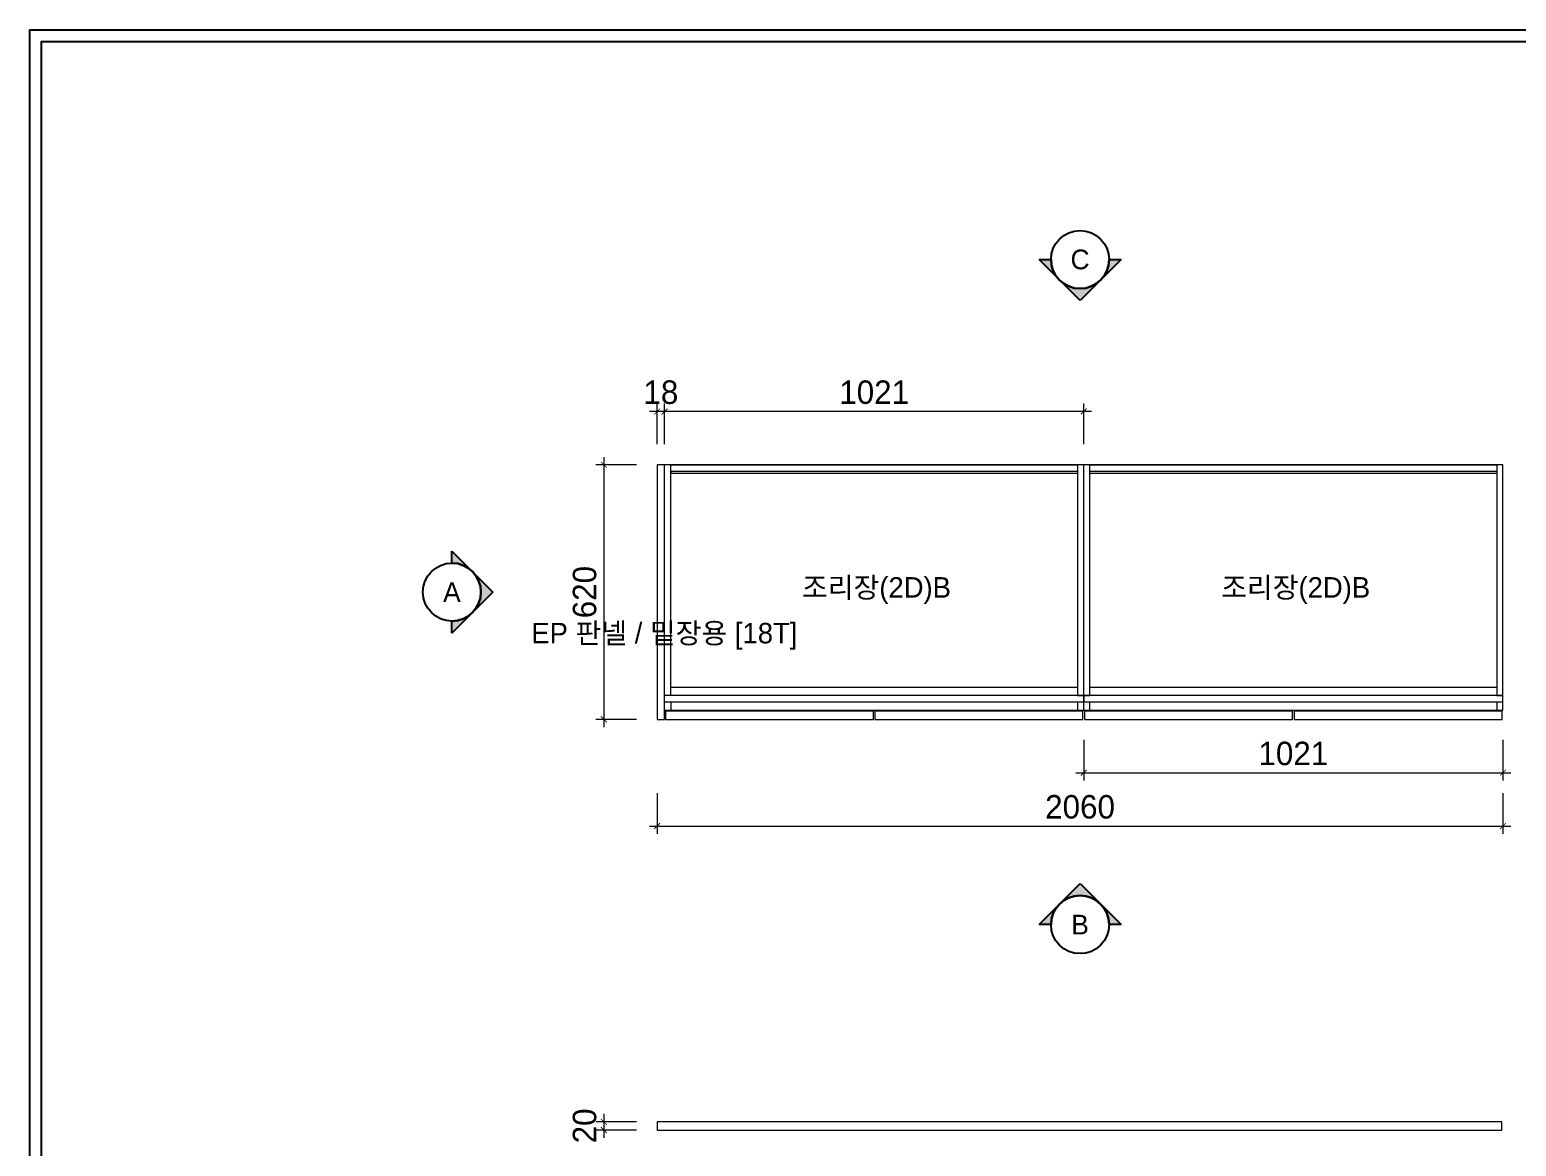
# Model space of a CAD drawing. Header units: millimetres. Extents: x 0 to 21340, y -8338 to -1370.
# Drawn here: x 0 to 3621, y -5657 to -2937 of the extents above; entities that cross this region are included whole.
import ezdxf

# ---------------------------------------------------------------- set-up
doc = ezdxf.new("R2010")
doc.units = ezdxf.units.MM
for name, color, linetype in [('CAD_  Default', 7, 'Continuous'), ('SH-尺寸标注', 32, 'Continuous'), ('SH-符号标注', 1, 'Continuous'), ('图框', 4, 'Continuous')]:
    doc.layers.add(name, color=color, linetype=linetype)
doc.layers.add('DS-定制柜体', color=4, linetype='Continuous', lineweight=13)
doc.layers.add('SH-文字标注', color=2, linetype='Continuous', lineweight=13)
doc.styles.get("Standard").update_dxf_attribs({"font": 'GothicA1-Regular.ttf'})
doc.styles.add('T_7_Arial', font='', dxfattribs={"height": 62.5})
doc.styles.get('T_7_Arial').set_extended_font_data('Gothic A1')
doc.dimstyles.new('D_8_1.4', dxfattribs={"dimtxt": 57.14286, "dimasz": 14.285715, "dimexe": 19.04762, "dimexo": 0, "dimgap": 0, "dimtad": 1, "dimdec": 0, "dimzin": 1, "dimdsep": 46, "dimtxsty": 'Standard', "dimblk": 'ARCHTICK', "dimcen": 0.09, "dimdle": 19.04762, "dimclrd": 32, "dimclre": 32, "dimclrt": 2, "dimadec": 0, "dimazin": 0, "dimtfac": 1, "dimtdec": 4, "dimtix": 1, "dimtmove": 2, "dimatfit": 3, "dimfxl": 80.000002, "dimfxlon": 1, "dimtolj": 1, "dimtzin": 0, "dimlwd": 9, "dimlwe": 9, "dimarcsym": 0})

# ---------------------------------------------------------------- blocks, each defined once
blk = doc.blocks.new('_Frame5385020')
at = {"layer": 'CAD_  Default', "color": 255, "linetype": 'Continuous', "flags": 128}
for points in [[(35.413, 0.17), (35.413, -22.83), (0.802, -22.83), (0.802, 0.17), (35.413, 0.17)], [(0.927, -22.705), (0.927, 0.045), (31.913, 0.045), (31.913, -22.705), (0.927, -22.705)]]:
    blk.add_lwpolyline(points, dxfattribs=at)
blk = doc.blocks.new('_ArchTick')
at = {"color": 0, "linetype": 'ByBlock', "const_width": 0.15}
blk.add_lwpolyline([(-0.5, -0.5), (0.5, 0.5)], dxfattribs=at)
blk = doc.blocks.new('*D60')
at = {"layer": 'Defpoints', "color": 0}
for p in [(1528.3, -4796.9), (3588.3, -4796.9), (3588.3, -4876.9)]:
    blk.add_point(p, dxfattribs=at)
at = {"layer": 'SH-尺寸标注', "color": 32, "linetype": 'Continuous', "lineweight": 9}
for p, q in [((1528.3, -4796.9), (1528.3, -4895.9)), ((3588.3, -4796.9), (3588.3, -4895.9)), ((1509.2, -4876.9), (3607.3, -4876.9))]:
    blk.add_line(p, q, dxfattribs=at)
at = {"layer": 'SH-尺寸标注', "color": 32, "lineweight": 9, "xscale": 14.28571493455343, "yscale": 14.28571493455343, "zscale": 14.28571493455343, "rotation": 180}
blk.add_blockref('_ArchTick', (1528.3, -4876.9), dxfattribs=at)
at = {"layer": 'SH-尺寸标注', "color": 32, "lineweight": 9, "xscale": 14.28571493455343, "yscale": 14.28571493455343, "zscale": 14.28571493455343}
blk.add_blockref('_ArchTick', (3588.3, -4876.9), dxfattribs=at)
at = {"layer": 'SH-尺寸标注', "color": 2, "insert": (2558.3, -4830.3), "char_height": 57.14, "attachment_point": 5}
blk.add_mtext('\\A1;2060', dxfattribs=at)
blk = doc.blocks.new('*D59')
at = {"layer": 'Defpoints', "color": 0}
for p in [(1478.3, -3996.9), (1398.3, -4616.9), (1478.3, -4616.9)]:
    blk.add_point(p, dxfattribs=at)
at = {"layer": 'SH-尺寸标注', "color": 32, "linetype": 'Continuous', "lineweight": 9}
for p, q in [((1398.3, -3977.9), (1398.3, -4635.9)), ((1478.3, -3996.9), (1379.2, -3996.9)), ((1478.3, -4616.9), (1379.2, -4616.9))]:
    blk.add_line(p, q, dxfattribs=at)
at = {"layer": 'SH-尺寸标注', "color": 32, "lineweight": 9, "xscale": 14.28571493455343, "yscale": 14.28571493455343, "zscale": 14.28571493455343}
for p, rotation in [((1398.3, -3996.9), 90), ((1398.3, -4616.9), 270)]:
    blk.add_blockref('_ArchTick', p, dxfattribs=dict(at, rotation=rotation))
at = {"layer": 'SH-尺寸标注', "color": 2, "insert": (1351.7, -4306.9), "char_height": 57.14, "attachment_point": 5, "rotation": 90}
blk.add_mtext('\\A1;620', dxfattribs=at)
blk = doc.blocks.new('*D58')
at = {"layer": 'Defpoints', "color": 0}
for p in [(1546.3, -3866.9), (1546.3, -3946.9), (2567.3, -3946.9)]:
    blk.add_point(p, dxfattribs=at)
at = {"layer": 'SH-尺寸标注', "color": 32, "linetype": 'Continuous', "lineweight": 9}
for p, q in [((2586.3, -3866.9), (1527.2, -3866.9)), ((1546.3, -3946.9), (1546.3, -3847.9)), ((2567.3, -3946.9), (2567.3, -3847.9))]:
    blk.add_line(p, q, dxfattribs=at)
at = {"layer": 'SH-尺寸标注', "color": 32, "lineweight": 9, "xscale": 14.28571493455343, "yscale": 14.28571493455343, "zscale": 14.28571493455343, "rotation": 180}
blk.add_blockref('_ArchTick', (1546.3, -3866.9), dxfattribs=at)
at = {"layer": 'SH-尺寸标注', "color": 32, "lineweight": 9, "xscale": 14.28571493455343, "yscale": 14.28571493455343, "zscale": 14.28571493455343}
blk.add_blockref('_ArchTick', (2567.3, -3866.9), dxfattribs=at)
at = {"layer": 'SH-尺寸标注', "color": 2, "insert": (2056.8, -3820.3), "char_height": 57.14, "attachment_point": 5}
blk.add_mtext('\\A1;1021', dxfattribs=at)
blk = doc.blocks.new('*D57')
at = {"layer": 'Defpoints', "color": 0}
for p in [(2567.3, -4666.9), (3588.3, -4666.9), (3588.3, -4746.9)]:
    blk.add_point(p, dxfattribs=at)
at = {"layer": 'SH-尺寸标注', "color": 32, "linetype": 'Continuous', "lineweight": 9}
for p, q in [((2567.3, -4666.9), (2567.3, -4765.9)), ((3588.3, -4666.9), (3588.3, -4765.9)), ((2548.2, -4746.9), (3607.3, -4746.9))]:
    blk.add_line(p, q, dxfattribs=at)
at = {"layer": 'SH-尺寸标注', "color": 32, "lineweight": 9, "xscale": 14.28571493455343, "yscale": 14.28571493455343, "zscale": 14.28571493455343, "rotation": 180}
blk.add_blockref('_ArchTick', (2567.3, -4746.9), dxfattribs=at)
at = {"layer": 'SH-尺寸标注', "color": 32, "lineweight": 9, "xscale": 14.28571493455343, "yscale": 14.28571493455343, "zscale": 14.28571493455343}
blk.add_blockref('_ArchTick', (3588.3, -4746.9), dxfattribs=at)
at = {"layer": 'SH-尺寸标注', "color": 2, "insert": (3077.8, -4700.3), "char_height": 57.14, "attachment_point": 5}
blk.add_mtext('\\A1;1021', dxfattribs=at)
blk = doc.blocks.new('*D56')
at = {"layer": 'Defpoints', "color": 0}
for p in [(1528.3, -3866.9), (1528.3, -3946.9), (1546.3, -3946.9)]:
    blk.add_point(p, dxfattribs=at)
at = {"layer": 'SH-尺寸标注', "color": 32, "linetype": 'Continuous', "lineweight": 9}
for p, q in [((1565.3, -3866.9), (1509.2, -3866.9)), ((1528.3, -3946.9), (1528.3, -3847.9)), ((1546.3, -3946.9), (1546.3, -3847.9))]:
    blk.add_line(p, q, dxfattribs=at)
at = {"layer": 'SH-尺寸标注', "color": 32, "lineweight": 9, "xscale": 14.28571493455343, "yscale": 14.28571493455343, "zscale": 14.28571493455343, "rotation": 180}
blk.add_blockref('_ArchTick', (1528.3, -3866.9), dxfattribs=at)
at = {"layer": 'SH-尺寸标注', "color": 32, "lineweight": 9, "xscale": 14.28571493455343, "yscale": 14.28571493455343, "zscale": 14.28571493455343}
blk.add_blockref('_ArchTick', (1546.3, -3866.9), dxfattribs=at)
at = {"layer": 'SH-尺寸标注', "color": 2, "insert": (1537.3, -3820.3), "char_height": 57.14, "attachment_point": 5}
blk.add_mtext('\\A1;18', dxfattribs=at)
blk = doc.blocks.new('*D44')
at = {"layer": 'Defpoints', "color": 0}
for p in [(1478.3, -5597.2), (1398.3, -5617.2), (1478.3, -5617.2)]:
    blk.add_point(p, dxfattribs=at)
at = {"layer": 'SH-尺寸标注', "color": 32, "linetype": 'Continuous', "lineweight": 9}
for p, q in [((1478.3, -5597.2), (1379.3, -5597.2)), ((1398.3, -5578.2), (1398.3, -5636.3)), ((1478.3, -5617.2), (1379.3, -5617.2))]:
    blk.add_line(p, q, dxfattribs=at)
at = {"layer": 'SH-尺寸标注', "color": 32, "lineweight": 9, "xscale": 14.28571493455343, "yscale": 14.28571493455343, "zscale": 14.28571493455343}
for p, rotation in [((1398.3, -5597.2), 90), ((1398.3, -5617.2), 270)]:
    blk.add_blockref('_ArchTick', p, dxfattribs=dict(at, rotation=rotation))
at = {"layer": 'SH-尺寸标注', "color": 2, "insert": (1351.7, -5607.2), "char_height": 57.14, "attachment_point": 5, "rotation": 90}
blk.add_mtext('\\A1;20', dxfattribs=at)

msp = doc.modelspace()

# ---------------------------------------------------------------- hatches: boundary and pattern name
at = {"layer": 'SH-符号标注'}
h = msp.add_hatch(color=2, dxfattribs=at)
edge = h.paths.add_edge_path(flags=0)
edge.add_line((2658.3, -3496.9), (2558.3, -3596.9))
edge.add_line((2558.3, -3596.9), (2458.3, -3496.9))
edge.add_line((2458.3, -3496.9), (2487.6, -3496.9))
edge.add_arc((2558.3, -3496.9), 70.7, 180, 360)
edge.add_line((2629, -3496.9), (2658.3, -3496.9))
h = msp.add_hatch(color=2, dxfattribs=at)
edge = h.paths.add_edge_path(flags=0)
edge.add_line((1028.3, -4206.9), (1128.3, -4306.9))
edge.add_line((1128.3, -4306.9), (1028.3, -4406.9))
edge.add_line((1028.3, -4406.9), (1028.3, -4377.6))
edge.add_arc((1028.3, -4306.9), 70.7, 270, 450)
edge.add_line((1028.3, -4236.2), (1028.3, -4206.9))
h = msp.add_hatch(color=2, dxfattribs=at)
edge = h.paths.add_edge_path(flags=0)
edge.add_line((2458.3, -5116.9), (2558.3, -5016.9))
edge.add_line((2558.3, -5016.9), (2658.3, -5116.9))
edge.add_line((2658.3, -5116.9), (2629, -5116.9))
edge.add_arc((2558.3, -5116.9), 70.7, 0, 180)
edge.add_line((2487.6, -5116.9), (2458.3, -5116.9))

# ---------------------------------------------------------------- linework, layer by layer
at = {"layer": 'DS-定制柜体', "color": 255, "linetype": 'Continuous'}
for p, q in [((1546.3, -3996.9), (1528.3, -3996.9)), ((1528.3, -3996.9), (1528.3, -4616.9)), ((1561.3, -3996.9), (1546.3, -3996.9)), ((1546.3, -4616.9), (1546.3, -3996.9)), ((2552.3, -3996.9), (1561.3, -3996.9)), ((1561.3, -4558.9), (1561.3, -3996.9)), ((2552.3, -3997.9), (1561.3, -3997.9)), ((2552.3, -4012.9), (1561.3, -4012.9)), ((1561.3, -4012.9), (1561.3, -4016.9)), ((1561.3, -4016.9), (2552.3, -4016.9)), ((2552.3, -3996.9), (2552.3, -4558.9)), ((2567.3, -3996.9), (2552.3, -3996.9)), ((2582.3, -3996.9), (2567.3, -3996.9)), ((2567.3, -4558.9), (2567.3, -3996.9)), ((3573.3, -3996.9), (2582.3, -3996.9)), ((2582.3, -4558.9), (2582.3, -3996.9)), ((3573.3, -3997.9), (2582.3, -3997.9)), ((3573.3, -4012.9), (2582.3, -4012.9)), ((2582.3, -4016.9), (3573.3, -4016.9)), ((3573.3, -3996.9), (3573.3, -4558.9)), ((3588.3, -3996.9), (3573.3, -3996.9)), ((3588.3, -4558.9), (3588.3, -3996.9)), ((2567.3, -4558.9), (1546.3, -4558.9)), ((2552.3, -4538.9), (1561.3, -4538.9)), ((2046.8, -4538.9), (2046.8, -4538.9)), ((2066.8, -4538.9), (2066.8, -4538.9)), ((2552.3, -4558.9), (2567.3, -4558.9)), ((2567.3, -4594.9), (2567.3, -4558.9)), ((3588.3, -4558.9), (2567.3, -4558.9)), ((2567.3, -4558.9), (2567.3, -4573.9)), ((2567.3, -4558.9), (2582.3, -4558.9)), ((3573.3, -4538.9), (2582.3, -4538.9)), ((3067.8, -4538.9), (3067.8, -4538.9)), ((3087.8, -4538.9), (3087.8, -4538.9)), ((3573.3, -4558.9), (3588.3, -4558.9)), ((3588.3, -4594.9), (3588.3, -4558.9)), ((3588.3, -4573.9), (3588.3, -4558.9)), ((1546.3, -4573.9), (2567.3, -4573.9)), ((1546.3, -4594.9), (1561.3, -4594.9)), ((2054.8, -4596.9), (1548.3, -4596.9)), ((1548.3, -4596.9), (1548.3, -4616.9)), ((1561.3, -4573.9), (1561.3, -4594.9)), ((1561.3, -4594.9), (2552.3, -4594.9)), ((2046.8, -4594.9), (2046.8, -4594.9)), ((2054.8, -4616.9), (2054.8, -4596.9)), ((2565.3, -4596.9), (2058.8, -4596.9)), ((2058.8, -4596.9), (2058.8, -4616.9)), ((2066.8, -4594.9), (2066.8, -4594.9)), ((2552.3, -4573.9), (2552.3, -4594.9)), ((2552.3, -4594.9), (2567.3, -4594.9)), ((2565.3, -4616.9), (2565.3, -4596.9)), ((2567.3, -4573.9), (3588.3, -4573.9)), ((2567.3, -4594.9), (2582.3, -4594.9)), ((3075.8, -4596.9), (2569.3, -4596.9)), ((2569.3, -4596.9), (2569.3, -4616.9)), ((2582.3, -4594.9), (2582.3, -4573.9)), ((2582.3, -4594.9), (3573.3, -4594.9)), ((3067.8, -4594.9), (3067.8, -4594.9)), ((3075.8, -4616.9), (3075.8, -4596.9)), ((3586.3, -4596.9), (3079.8, -4596.9)), ((3079.8, -4596.9), (3079.8, -4616.9)), ((3087.8, -4594.9), (3087.8, -4594.9)), ((3573.3, -4573.9), (3573.3, -4594.9)), ((3573.3, -4594.9), (3588.3, -4594.9)), ((3586.3, -4616.9), (3586.3, -4596.9)), ((1528.3, -4616.9), (1546.3, -4616.9)), ((1548.3, -4616.9), (2054.8, -4616.9)), ((2058.8, -4616.9), (2565.3, -4616.9)), ((2569.3, -4616.9), (3075.8, -4616.9)), ((3079.8, -4616.9), (3586.3, -4616.9)), ((1528.3, -5597.2), (1528.3, -5617.2)), ((3585.3, -5597.2), (1528.3, -5597.2)), ((1528.3, -5607.2), (1528.3, -5607.2)), ((1528.3, -5607.8), (1528.3, -5607.8)), ((1528.3, -5609.2), (1528.3, -5609.2)), ((1528.3, -5611.2), (1528.3, -5611.2)), ((3585.3, -5617.2), (3585.3, -5597.2)), ((3585.3, -5607.2), (3585.3, -5607.2)), ((3585.3, -5607.8), (3585.3, -5607.8)), ((3585.3, -5609.2), (3585.3, -5609.2)), ((3585.3, -5611.2), (3585.3, -5611.2)), ((1528.3, -5614.1), (1528.3, -5614.1)), ((1528.3, -5615.2), (1528.3, -5615.2)), ((1528.3, -5617.2), (3585.3, -5617.2)), ((3585.3, -5614.1), (3585.3, -5614.1)), ((3585.3, -5615.2), (3585.3, -5615.2))]:
    msp.add_line(p, q, dxfattribs=at)
at = {"layer": 'SH-符号标注', "color": 2, "linetype": 'Continuous'}
for p, q in [((2558.3, -3596.9), (2458.3, -3496.9)), ((2458.3, -3496.9), (2487.6, -3496.9)), ((2658.3, -3496.9), (2558.3, -3596.9)), ((2629, -3496.9), (2658.3, -3496.9)), ((1028.3, -4206.9), (1128.3, -4306.9)), ((1028.3, -4236.2), (1028.3, -4206.9)), ((1128.3, -4306.9), (1028.3, -4406.9)), ((1028.3, -4406.9), (1028.3, -4377.6)), ((2458.3, -5116.9), (2558.3, -5016.9)), ((2558.3, -5016.9), (2658.3, -5116.9)), ((2487.6, -5116.9), (2458.3, -5116.9)), ((2658.3, -5116.9), (2629, -5116.9))]:
    msp.add_line(p, q, dxfattribs=at)
for centre in [(2558.3, -3496.9), (1028.3, -4306.9), (2558.3, -5116.9)]:
    msp.add_circle(centre, 70.7, dxfattribs=at)
for centre, start, end in [((2558.3, -3496.9), 180, 0), ((1028.3, -4306.9), 270, 90), ((2558.3, -5116.9), 0, 180)]:
    msp.add_arc(centre, 70.7, start, end, dxfattribs=at)

# ---------------------------------------------------------------- block references
at = {"layer": '图框', "color": 7, "xscale": 230.5633239746094, "yscale": 230.5633239746094}
msp.add_blockref('_Frame5385020', (-184.8, -2976.2), dxfattribs=at)

# ---------------------------------------------------------------- texts
at = {"layer": 'SH-文字标注', "color": 2, "char_height": 50, "attachment_point": 5, "line_spacing_factor": 0.8, "style": 'T_7_Arial'}
for s, insert in [('조리장(2D)B', (2062.5, -4303)), ('조리장(2D)B', (3083.5, -4303)), ('EP 판넬 / 밑장용 [18T]', (1545.8, -4414.4))]:
    msp.add_mtext(s, dxfattribs=dict(at, insert=insert))
at = {"layer": 'SH-符号标注', "color": 2, "char_height": 48, "attachment_point": 5, "line_spacing_factor": 0.8, "style": 'T_7_Arial'}
for s, insert in [('C', (2558.3, -3496.9)), ('A', (1028.3, -4306.9)), ('B', (2558.3, -5116.9))]:
    msp.add_mtext(s, dxfattribs=dict(at, insert=insert))

# ---------------------------------------------------------------- dimensions: what is measured, and where the dimension line sits
at = {"layer": 'SH-尺寸标注', "color": 32, "linetype": 'Continuous'}
for base, p1, p2, picture, middle in [((1528.3, -3866.9), (1546.3, -3946.9), (1528.3, -3946.9), '*D56', (1537.3, -3820.3)), ((1546.3, -3866.9), (2567.3, -3946.9), (1546.3, -3946.9), '*D58', (2056.8, -3820.3)), ((3588.3, -4746.9), (2567.3, -4666.9), (3588.3, -4666.9), '*D57', (3077.8, -4700.3)), ((3588.3, -4876.9), (1528.3, -4796.9), (3588.3, -4796.9), '*D60', (2558.3, -4830.3))]:
    dim = msp.add_linear_dim(base=base, p1=p1, p2=p2, dimstyle='D_8_1.4', override={"dimscale": 1, "dimclrt": 2}, dxfattribs=at)
    dim.commit()
    dim.dimension.update_dxf_attribs({"geometry": picture, "text_midpoint": middle, "dimtype": 160})
for base, p1, p2, picture, middle in [((1398.3, -4616.9), (1478.3, -3996.9), (1478.3, -4616.9), '*D59', (1351.7, -4306.9)), ((1398.3, -5617.2), (1478.3, -5597.2), (1478.3, -5617.2), '*D44', (1351.7, -5607.2))]:
    dim = msp.add_linear_dim(base=base, p1=p1, p2=p2, angle=270, dimstyle='D_8_1.4', override={"dimscale": 1, "dimclrt": 2}, dxfattribs=at)
    dim.commit()
    dim.dimension.update_dxf_attribs({"geometry": picture, "text_midpoint": middle, "dimtype": 160})

doc.saveas('drawing.dxf')
